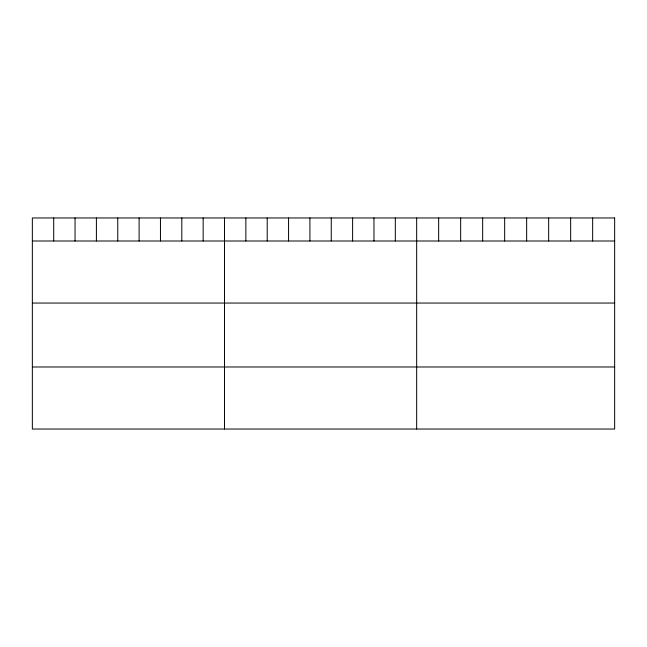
<?xml version="1.0" encoding="UTF-8"?>
<svg xmlns="http://www.w3.org/2000/svg" width="647" height="647" viewBox="0 0 647 647"><rect width="100%" height="100%" fill="white"/><g stroke="black" fill="none" stroke-linecap="round" stroke-linejoin="round"><path stroke-width="0.97" d="M32.35 240.999L614.65 240.999M32.35 303.047L614.65 303.047M32.35 366.978L614.65 366.978M592.652 217.966L592.652 240.999M570.654 217.966L570.654 240.999M548.656 217.966L548.656 240.999M526.658 217.966L526.658 240.999M504.66 217.966L504.66 240.999M482.662 217.966L482.662 240.999M460.664 217.966L460.664 240.999M438.666 217.966L438.666 240.999M416.668 217.966L416.668 429.034M395.317 217.966L395.317 240.999M373.966 217.966L373.966 240.999M352.615 217.966L352.615 240.999M331.264 217.966L331.264 240.999M309.913 217.966L309.913 240.999M288.562 217.966L288.562 240.999M267.211 217.966L267.211 240.999M245.86 217.966L245.86 240.999M224.509 217.966L224.509 429.034M203.158 217.966L203.158 240.999M181.807 217.966L181.807 240.999M160.456 217.966L160.456 240.999M139.105 217.966L139.105 240.999M117.754 217.966L117.754 240.999M96.403 217.966L96.403 240.999M75.052 217.966L75.052 240.999M53.701 217.966L53.701 240.999M614.65 217.966L32.35 217.966L32.35 429.034L614.65 429.034L614.65 217.966"/></g></svg>
